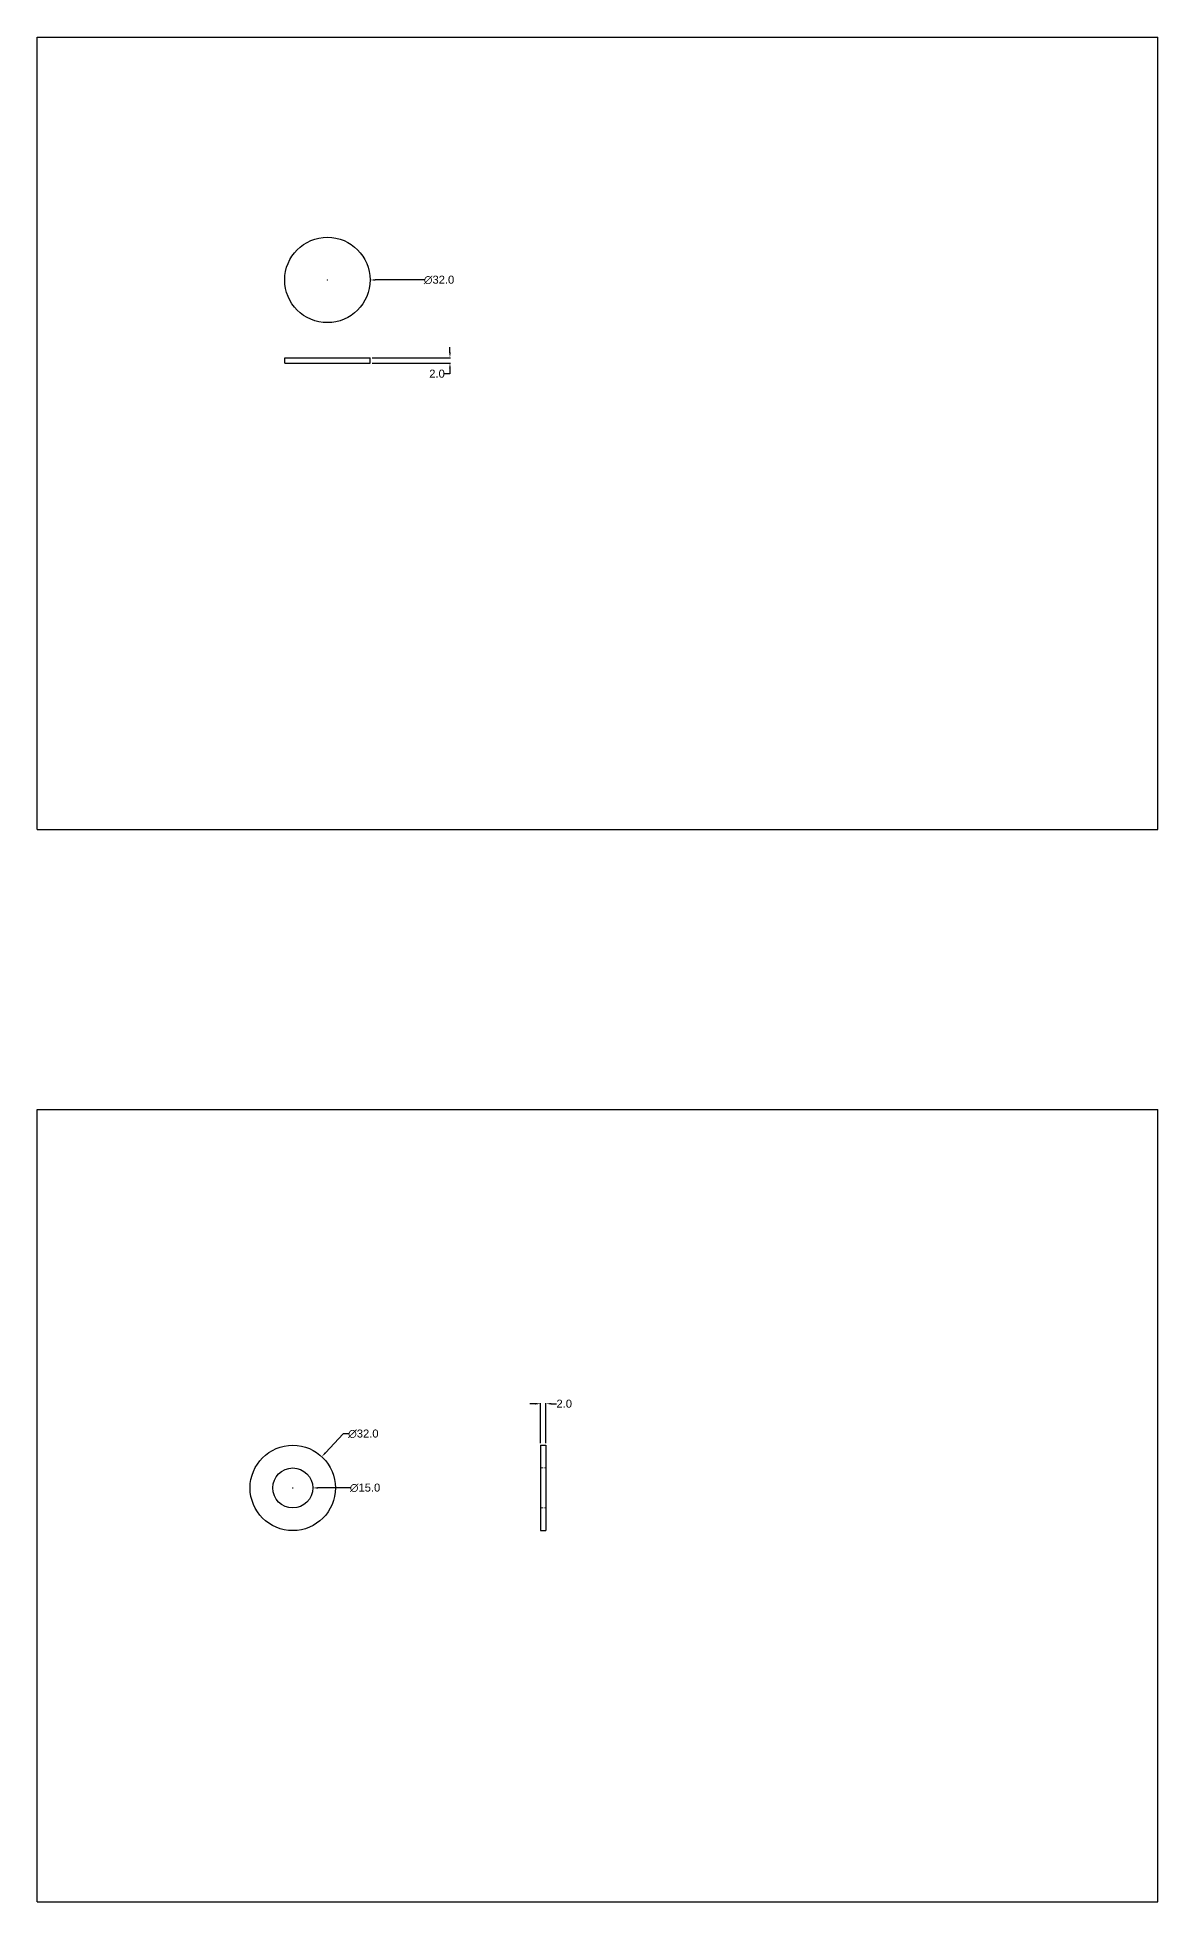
# Model space of a CAD drawing. Header units: inches. Extents: x 0 to 2200, y 53 to 755.
# Drawn here: x 950 to 1370, y 56 to 755 of the extents above; entities that cross this region are included whole.
import ezdxf

# ---------------------------------------------------------------- set-up
doc = ezdxf.new("R2010")
doc.units = ezdxf.units.IN
doc.header["$MEASUREMENT"] = 0
doc.linetypes.add('DASHEDX2', pattern=[1.5, 1, -0.5])
doc.layers.add('02___PRT_ALL_AXES', color=7, linetype='Continuous')
doc.layers.add('hidden lines', color=7, linetype='DASHEDX2', lineweight=13)
doc.styles.get("Standard").update_dxf_attribs({"font": 'arial.ttf'})
doc.dimstyles.get("Standard").update_dxf_attribs({"dimtxt": 3, "dimasz": 2, "dimexe": 0.18, "dimexo": 0.8, "dimgap": 0.09, "dimtad": 0, "dimtih": 1, "dimtoh": 1, "dimdec": 1, "dimzin": 0, "dimdsep": 46, "dimtxsty": 'Standard', "dimcen": 0.09, "dimadec": 0, "dimazin": 0, "dimtfac": 1, "dimtdec": 1, "dimtofl": 0, "dimtmove": 0, "dimatfit": 3, "dimfxl": 1, "dimtolj": 1, "dimtzin": 0, "dimarcsym": 0})

# ---------------------------------------------------------------- blocks, each defined once
blk = doc.blocks.new('*D278')
at = {"color": 0, "lineweight": -2, "transparency": 16777216}
for p, q in [((1045.9, 211.32), (1046.08, 211.32)), ((1045.99, 211.23), (1045.99, 211.41)), ((1067.47, 211.36), (1055.49, 211.34))]:
    blk.add_line(p, q, dxfattribs=at)
at = {"color": 0, "transparency": 16777216}
blk.add_solid([(1055.49, 211.67), (1055.49, 211.01), (1053.49, 211.34)], dxfattribs=at)
at = {"layer": 'Defpoints', "color": 0, "transparency": 16777216}
for p in [(1038.49, 211.31), (1053.49, 211.34)]:
    blk.add_point(p, dxfattribs=at)
at = {"color": 0, "transparency": 16777216, "insert": (1073.08, 211.36), "char_height": 3, "attachment_point": 5}
blk.add_mtext('\\A1;∅15.0', dxfattribs=at)
blk = doc.blocks.new('*D279')
at = {"color": 0, "lineweight": -2, "transparency": 16777216}
for p, q in [((1064.82, 231.62), (1058.24, 224.52)), ((1066.82, 231.62), (1064.82, 231.62)), ((1045.9, 211.32), (1046.08, 211.32)), ((1045.99, 211.23), (1045.99, 211.41))]:
    blk.add_line(p, q, dxfattribs=at)
at = {"color": 0, "transparency": 16777216}
blk.add_solid([(1057.99, 224.74), (1058.48, 224.29), (1056.88, 223.05)], dxfattribs=at)
at = {"layer": 'Defpoints', "color": 0, "transparency": 16777216}
for p in [(1056.88, 223.05), (1035.11, 199.59)]:
    blk.add_point(p, dxfattribs=at)
at = {"color": 0, "transparency": 16777216, "insert": (1072.44, 231.62), "char_height": 3, "attachment_point": 5}
blk.add_mtext('\\A1;∅32.0', dxfattribs=at)
blk = doc.blocks.new('*D280')
at = {"color": 0, "lineweight": -2, "transparency": 16777216}
for p, q in [((1136.9, 242.89), (1134.9, 242.89)), ((1138.9, 228.12), (1138.9, 243.07)), ((1140.9, 228.12), (1140.9, 243.07)), ((1142.9, 242.89), (1144.9, 242.89))]:
    blk.add_line(p, q, dxfattribs=at)
at = {"color": 0, "transparency": 16777216}
for points in [[(1136.9, 243.23), (1136.9, 242.56), (1138.9, 242.89)], [(1142.9, 243.23), (1142.9, 242.56), (1140.9, 242.89)]]:
    blk.add_solid(points, dxfattribs=at)
at = {"layer": 'Defpoints', "color": 0, "transparency": 16777216}
for p in [(1140.9, 242.89), (1138.9, 227.32), (1140.9, 227.32)]:
    blk.add_point(p, dxfattribs=at)
at = {"color": 0, "transparency": 16777216, "insert": (1147.74, 242.89), "char_height": 3, "attachment_point": 5}
blk.add_mtext('\\A1;2.0', dxfattribs=at)
blk = doc.blocks.new('*D336')
at = {"color": 0, "lineweight": -2, "transparency": 16777216}
for p, q in [((1058.87, 664.22), (1059.05, 664.22)), ((1058.96, 664.13), (1058.96, 664.31)), ((1095.2, 664.22), (1076.96, 664.22))]:
    blk.add_line(p, q, dxfattribs=at)
at = {"color": 0, "transparency": 16777216}
blk.add_solid([(1076.96, 664.55), (1076.96, 663.89), (1074.96, 664.22)], dxfattribs=at)
at = {"layer": 'Defpoints', "color": 0, "transparency": 16777216}
for p in [(1042.96, 664.22), (1074.96, 664.22)]:
    blk.add_point(p, dxfattribs=at)
at = {"color": 0, "transparency": 16777216, "insert": (1100.81, 664.22), "char_height": 3, "attachment_point": 5}
blk.add_mtext('\\A1;∅32.0', dxfattribs=at)
blk = doc.blocks.new('*D337')
at = {"color": 0, "lineweight": -2, "transparency": 16777216}
for p, q in [((1104.9, 637.07), (1104.9, 639.07)), ((1075.76, 635.07), (1105.08, 635.07)), ((1075.76, 633.07), (1105.08, 633.07)), ((1104.9, 631.07), (1104.9, 629.07)), ((1104.9, 629.07), (1102.9, 629.07))]:
    blk.add_line(p, q, dxfattribs=at)
at = {"color": 0, "transparency": 16777216}
for points in [[(1104.57, 637.07), (1105.23, 637.07), (1104.9, 635.07)], [(1104.57, 631.07), (1105.23, 631.07), (1104.9, 633.07)]]:
    blk.add_solid(points, dxfattribs=at)
at = {"layer": 'Defpoints', "color": 0, "transparency": 16777216}
for p in [(1074.96, 635.07), (1074.96, 633.07), (1104.9, 633.07)]:
    blk.add_point(p, dxfattribs=at)
at = {"color": 0, "transparency": 16777216, "insert": (1100.06, 629.07), "char_height": 3, "attachment_point": 5}
blk.add_mtext('\\A1;2.0', dxfattribs=at)

msp = doc.modelspace()

# ---------------------------------------------------------------- linework, layer by layer
at = {"color": 7, "linetype": 'Continuous'}
for p, q in [((950.21, 458.2), (950.21, 755.2)), ((950.21, 755.2), (1370.21, 755.2)), ((1370.21, 458.2), (1370.21, 755.2)), ((950.21, 458.2), (1370.21, 458.2)), ((950.21, 56.19), (950.21, 353.19)), ((950.21, 353.19), (1370.21, 353.19)), ((1370.21, 56.19), (1370.21, 353.19)), ((950.21, 56.19), (1370.21, 56.19))]:
    msp.add_line(p, q, dxfattribs=at)
at = {"layer": '02___PRT_ALL_AXES', "color": 7, "linetype": 'Continuous'}
for p, q in [((1042.96, 633.07), (1042.96, 635.07)), ((1042.96, 635.07), (1074.96, 635.07)), ((1042.96, 633.07), (1074.96, 633.07)), ((1074.96, 633.07), (1074.96, 635.07)), ((1138.9, 227.32), (1138.9, 195.32)), ((1138.9, 227.32), (1140.9, 227.32)), ((1140.9, 227.32), (1140.9, 195.32)), ((1138.9, 195.32), (1140.9, 195.32))]:
    msp.add_line(p, q, dxfattribs=at)
for centre, radius in [((1058.96, 664.22), 16), ((1045.99, 211.32), 16), ((1045.99, 211.32), 7.5)]:
    msp.add_circle(centre, radius, dxfattribs=at)
at = {"layer": 'hidden lines'}
for p, q in [((1138.9, 218.82), (1140.9, 218.82)), ((1138.9, 203.82), (1140.9, 203.82))]:
    msp.add_line(p, q, dxfattribs=at)

# ---------------------------------------------------------------- dimensions: what is measured, and where the dimension line sits
for p1, p2, picture, middle in [((1042.96, 664.22), (1074.96, 664.22), '*D336', (1100.81, 664.22)), ((1035.11, 199.59), (1056.88, 223.05), '*D279', (1072.44, 231.62)), ((1038.49, 211.31), (1053.49, 211.34), '*D278', (1067.47, 211.36))]:
    dim = msp.add_diameter_dim_2p(p1=p1, p2=p2, dimstyle='Standard')
    dim.commit()
    dim.dimension.update_dxf_attribs({"geometry": picture, "text_midpoint": middle, "dimtype": 163})
dim = msp.add_linear_dim(base=(1104.9, 633.07), p1=(1074.96, 635.07), p2=(1074.96, 633.07), angle=90, dimstyle='Standard')
dim.commit()
dim.dimension.update_dxf_attribs({"geometry": '*D337', "text_midpoint": (1100.06, 629.07)})
dim = msp.add_linear_dim(base=(1140.9, 242.89), p1=(1138.9, 227.32), p2=(1140.9, 227.32), dimstyle='Standard')
dim.commit()
dim.dimension.update_dxf_attribs({"geometry": '*D280', "text_midpoint": (1147.74, 242.89)})

doc.saveas('drawing.dxf')
